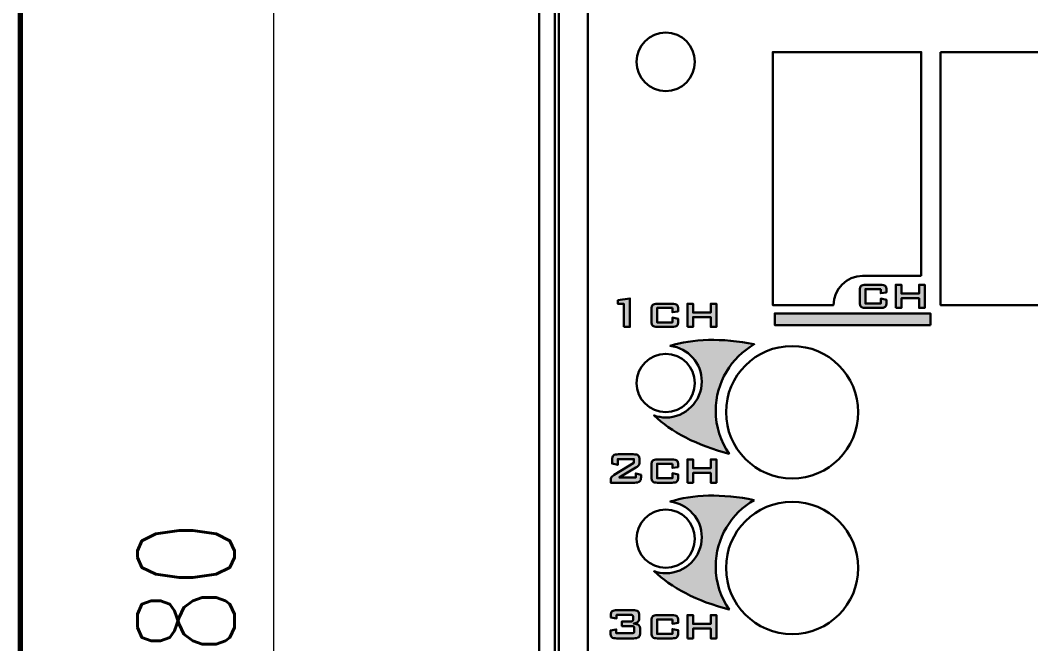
# Model space of a CAD drawing. Header units: millimetres. Extents: x 4 to 387, y 0 to 281.
# Drawn here: x 4 to 56, y 112.4 to 144.4 of the extents above; entities that cross this region are included whole.
import ezdxf

# ---------------------------------------------------------------- set-up
doc = ezdxf.new("R2010")
doc.units = ezdxf.units.MM
doc.layers.get('0').update_dxf_attribs({"lineweight": 30})
doc.layers.get('Defpoints').update_dxf_attribs({"lineweight": 9})
for name, color, linetype, lineweight in [('2KD_寸法１', 7, 'Continuous', 15), ('2KD_寸法１ @ 2', 7, 'Continuous', 15), ('AUX', 7, 'Continuous', 40)]:
    doc.layers.add(name, color=color, linetype=linetype, lineweight=lineweight)
doc.styles.get("Standard").update_dxf_attribs({"font": 'simplex.shx', "width": 0.8, "bigfont": 'extfont.shx'})
doc.dimstyles.new('KD-STD', dxfattribs={"dimscale": 0, "dimtxt": 2.5, "dimasz": 2.5, "dimexe": 1, "dimexo": 1, "dimgap": 1, "dimtad": 1, "dimdsep": 46, "dimtxsty": 'Standard', "dimblk": 'OPEN30', "dimcen": 0, "dimadec": 0, "dimazin": 0, "dimtfac": 1, "dimtmove": 0, "dimatfit": 3, "dimldrblk": 'OPEN30', "dimfxl": 1, "dimtfill": 1, "dimtolj": 1, "dimtzin": 0, "dimlwd": 15, "dimlwe": 15, "dimarcsym": 0})

# ---------------------------------------------------------------- blocks, each defined once
blk = doc.blocks.new('_Open30')
at = {"lineweight": -2}
for p, q in [((-1, 0.268), (0, 0)), ((0, 0), (-1, -0.268)), ((0, 0), (-1, 0))]:
    blk.add_line(p, q, dxfattribs=at)
blk = doc.blocks.new('*D31')
at = {"layer": '2KD_寸法１', "color": 0, "lineweight": 15}
for p, q in [((29.687, 155.298), (15.023, 155.298)), ((17.023, 150.298), (17.023, 80.298)), ((31.187, 75.298), (15.023, 75.298))]:
    blk.add_line(p, q, dxfattribs=at)
at = {"layer": 'Defpoints', "color": 0}
for p in [(31.687, 155.298), (17.023, 75.298), (33.187, 75.298)]:
    blk.add_point(p, dxfattribs=at)
at = {"layer": '2KD_寸法１', "color": 0, "lineweight": 15, "xscale": 5, "yscale": 5, "zscale": 5}
for p, rotation in [((17.023, 155.298), 90), ((17.023, 75.298), 270)]:
    blk.add_blockref('_Open30', p, dxfattribs=dict(at, rotation=rotation))
at = {"layer": '2KD_寸法１', "color": 0, "insert": (12.523, 115.298), "char_height": 5, "attachment_point": 5, "rotation": 90, "bg_fill": 3, "box_fill_scale": 1.1, "bg_fill_color": 9, "bg_fill_true_color": 13158600, "bg_fill_transparency": 4392922}
blk.add_mtext('\\A1;80', dxfattribs=at)
blk = doc.blocks.new('A$C52B85D9B')
h = blk.add_hatch(color=256)
edge = h.paths.add_edge_path()
edge.add_spline(control_points=[(-12.447, -24.671), (-12.447, -24.671), (-13.231, -24.671), (-13.231, -24.671), (-13.231, -24.671), (-13.231, -25.416), (-13.231, -25.416), (-13.231, -25.416), (-12.447, -25.416), (-12.447, -25.416), (-12.447, -25.416), (-12.447, -25.163), (-12.447, -25.163), (-12.447, -25.163), (-12.153, -25.222), (-12.153, -25.222), (-12.153, -25.222), (-12.153, -25.363), (-12.153, -25.363), (-12.153, -25.471), (-12.176, -25.545), (-12.218, -25.585), (-12.262, -25.625), (-12.344, -25.645), (-12.466, -25.645), (-12.466, -25.645), (-13.212, -25.645), (-13.212, -25.645), (-13.332, -25.645), (-13.414, -25.626), (-13.457, -25.586), (-13.501, -25.546), (-13.522, -25.472), (-13.522, -25.363), (-13.522, -25.363), (-13.522, -24.733), (-13.522, -24.733), (-13.522, -24.624), (-13.501, -24.551), (-13.458, -24.511), (-13.415, -24.472), (-13.333, -24.452), (-13.212, -24.452), (-13.212, -24.452), (-12.466, -24.452), (-12.466, -24.452), (-12.344, -24.452), (-12.26, -24.472), (-12.218, -24.511), (-12.175, -24.551), (-12.153, -24.624), (-12.153, -24.733), (-12.153, -24.733), (-12.153, -24.849), (-12.153, -24.849), (-12.153, -24.849), (-12.447, -24.891), (-12.447, -24.891), (-12.447, -24.891), (-12.447, -24.671), (-12.447, -24.671)], knot_values=[0, 0, 0, 0, 1, 1, 1, 2, 2, 2, 3, 3, 3, 4, 4, 4, 5, 5, 5, 6, 6, 6, 7, 7, 7, 8, 8, 8, 9, 9, 9, 10, 10, 10, 11, 11, 11, 12, 12, 12, 13, 13, 13, 14, 14, 14, 15, 15, 15, 16, 16, 16, 17, 17, 17, 18, 18, 18, 19, 19, 19, 20, 20, 20, 20], degree=3, periodic=0)
for points in [[(-11.675, -25.645), (-11.675, -24.452), (-11.382, -24.452), (-11.382, -24.905), (-10.474, -24.905), (-10.474, -24.452), (-10.183, -24.452), (-10.183, -25.645), (-10.474, -25.645), (-10.474, -25.142), (-11.382, -25.142), (-11.382, -25.645)], [(-25.652, -26.62), (-25.652, -25.441), (-25.962, -25.441), (-25.962, -25.246), (-25.345, -25.153), (-25.345, -26.62)], [(-22.386, -26.62), (-22.386, -25.427), (-22.093, -25.427), (-22.093, -25.88), (-21.184, -25.88), (-21.184, -25.427), (-20.894, -25.427), (-20.894, -26.62), (-21.184, -26.62), (-21.184, -26.117), (-22.093, -26.117), (-22.093, -26.62)], [(-9.895, -26.524), (-17.894, -26.524), (-17.894, -25.924), (-9.895, -25.924)], [(-22.386, -34.62), (-22.386, -33.426), (-22.093, -33.426), (-22.093, -33.88), (-21.184, -33.88), (-21.184, -33.426), (-20.894, -33.426), (-20.894, -34.62), (-21.184, -34.62), (-21.184, -34.117), (-22.093, -34.117), (-22.093, -34.62)], [(-22.386, -42.62), (-22.386, -41.427), (-22.093, -41.427), (-22.093, -41.88), (-21.184, -41.88), (-21.184, -41.427), (-20.894, -41.427), (-20.894, -42.62), (-21.184, -42.62), (-21.184, -42.117), (-22.093, -42.117), (-22.093, -42.62)]]:
    blk.add_hatch(color=256).paths.add_polyline_path(points)
h = blk.add_hatch(color=256)
edge = h.paths.add_edge_path()
edge.add_spline(control_points=[(-23.158, -25.646), (-23.158, -25.646), (-23.942, -25.646), (-23.942, -25.646), (-23.942, -25.646), (-23.942, -26.391), (-23.942, -26.391), (-23.942, -26.391), (-23.158, -26.391), (-23.158, -26.391), (-23.158, -26.391), (-23.158, -26.138), (-23.158, -26.138), (-23.158, -26.138), (-22.864, -26.197), (-22.864, -26.197), (-22.864, -26.197), (-22.864, -26.338), (-22.864, -26.338), (-22.864, -26.446), (-22.886, -26.52), (-22.929, -26.56), (-22.972, -26.6), (-23.054, -26.62), (-23.177, -26.62), (-23.177, -26.62), (-23.923, -26.62), (-23.923, -26.62), (-24.043, -26.62), (-24.125, -26.601), (-24.168, -26.561), (-24.211, -26.521), (-24.233, -26.447), (-24.233, -26.338), (-24.233, -26.338), (-24.233, -25.708), (-24.233, -25.708), (-24.233, -25.599), (-24.211, -25.526), (-24.169, -25.486), (-24.126, -25.446), (-24.044, -25.427), (-23.923, -25.427), (-23.923, -25.427), (-23.177, -25.427), (-23.177, -25.427), (-23.054, -25.427), (-22.971, -25.446), (-22.928, -25.486), (-22.886, -25.526), (-22.864, -25.599), (-22.864, -25.708), (-22.864, -25.708), (-22.864, -25.824), (-22.864, -25.824), (-22.864, -25.824), (-23.158, -25.866), (-23.158, -25.866), (-23.158, -25.866), (-23.158, -25.646), (-23.158, -25.646)], knot_values=[0, 0, 0, 0, 1, 1, 1, 2, 2, 2, 3, 3, 3, 4, 4, 4, 5, 5, 5, 6, 6, 6, 7, 7, 7, 8, 8, 8, 9, 9, 9, 10, 10, 10, 11, 11, 11, 12, 12, 12, 13, 13, 13, 14, 14, 14, 15, 15, 15, 16, 16, 16, 17, 17, 17, 18, 18, 18, 19, 19, 19, 20, 20, 20, 20], degree=3, periodic=0)
h = blk.add_hatch(color=256)
edge = h.paths.add_edge_path()
edge.add_spline(control_points=[(-21.647, -29.423), (-21.647, -30.446), (-22.476, -31.275), (-23.5, -31.275), (-23.71, -31.275), (-23.908, -31.233), (-24.095, -31.169), (-23.253, -31.992), (-21.881, -32.718), (-20.244, -33.137), (-20.676, -32.507), (-20.929, -31.745), (-20.929, -30.923), (-20.929, -29.462), (-20.13, -28.19), (-18.947, -27.513), (-20.599, -27.173), (-22.149, -27.224), (-23.266, -27.593), (-22.354, -27.71), (-21.647, -28.48), (-21.647, -29.423)], knot_values=[0, 0, 0, 0, 1, 1, 1, 2, 2, 2, 3, 3, 3, 4, 4, 4, 5, 5, 5, 6, 6, 6, 7, 7, 7, 7], degree=3, periodic=0)
h = blk.add_hatch(color=256)
edge = h.paths.add_edge_path()
edge.add_spline(control_points=[(-26.256, -33.448), (-26.256, -33.339), (-26.233, -33.264), (-26.188, -33.224), (-26.143, -33.183), (-26.054, -33.163), (-25.924, -33.163), (-25.924, -33.163), (-25.175, -33.163), (-25.175, -33.163), (-25.044, -33.163), (-24.955, -33.183), (-24.91, -33.224), (-24.865, -33.264), (-24.842, -33.339), (-24.842, -33.448), (-24.842, -33.448), (-24.842, -33.542), (-24.842, -33.542), (-24.842, -33.613), (-24.852, -33.667), (-24.874, -33.705), (-24.896, -33.742), (-24.948, -33.787), (-25.031, -33.838), (-25.031, -33.838), (-25.886, -34.358), (-25.886, -34.358), (-25.886, -34.358), (-25.04, -34.358), (-25.04, -34.358), (-25.04, -34.358), (-25.04, -34.143), (-25.04, -34.143), (-25.04, -34.143), (-24.771, -34.219), (-24.771, -34.219), (-24.771, -34.219), (-24.771, -34.334), (-24.771, -34.334), (-24.771, -34.444), (-24.794, -34.519), (-24.84, -34.559), (-24.885, -34.599), (-24.973, -34.62), (-25.105, -34.62), (-25.105, -34.62), (-26.33, -34.62), (-26.33, -34.62), (-26.33, -34.62), (-26.33, -34.487), (-26.33, -34.487), (-26.33, -34.423), (-26.316, -34.373), (-26.289, -34.339), (-26.262, -34.304), (-26.214, -34.265), (-26.145, -34.221), (-26.145, -34.221), (-25.138, -33.601), (-25.138, -33.601), (-25.138, -33.601), (-25.138, -33.411), (-25.138, -33.411), (-25.138, -33.411), (-25.968, -33.411), (-25.968, -33.411), (-25.968, -33.411), (-25.968, -33.712), (-25.968, -33.712), (-25.968, -33.712), (-26.256, -33.637), (-26.256, -33.637), (-26.256, -33.637), (-26.256, -33.448), (-26.256, -33.448)], knot_values=[0, 0, 0, 0, 1, 1, 1, 2, 2, 2, 3, 3, 3, 4, 4, 4, 5, 5, 5, 6, 6, 6, 7, 7, 7, 8, 8, 8, 9, 9, 9, 10, 10, 10, 11, 11, 11, 12, 12, 12, 13, 13, 13, 14, 14, 14, 15, 15, 15, 16, 16, 16, 17, 17, 17, 18, 18, 18, 19, 19, 19, 20, 20, 20, 21, 21, 21, 22, 22, 22, 23, 23, 23, 24, 24, 24, 25, 25, 25, 25], degree=3, periodic=0)
h = blk.add_hatch(color=256)
edge = h.paths.add_edge_path()
edge.add_spline(control_points=[(-23.158, -33.645), (-23.158, -33.645), (-23.942, -33.645), (-23.942, -33.645), (-23.942, -33.645), (-23.942, -34.391), (-23.942, -34.391), (-23.942, -34.391), (-23.158, -34.391), (-23.158, -34.391), (-23.158, -34.391), (-23.158, -34.137), (-23.158, -34.137), (-23.158, -34.137), (-22.864, -34.197), (-22.864, -34.197), (-22.864, -34.197), (-22.864, -34.337), (-22.864, -34.337), (-22.864, -34.446), (-22.886, -34.52), (-22.929, -34.56), (-22.972, -34.6), (-23.054, -34.62), (-23.177, -34.62), (-23.177, -34.62), (-23.923, -34.62), (-23.923, -34.62), (-24.043, -34.62), (-24.125, -34.6), (-24.168, -34.56), (-24.211, -34.521), (-24.233, -34.446), (-24.233, -34.337), (-24.233, -34.337), (-24.233, -33.707), (-24.233, -33.707), (-24.233, -33.599), (-24.211, -33.525), (-24.169, -33.486), (-24.126, -33.446), (-24.044, -33.426), (-23.923, -33.426), (-23.923, -33.426), (-23.177, -33.426), (-23.177, -33.426), (-23.054, -33.426), (-22.971, -33.446), (-22.928, -33.486), (-22.886, -33.525), (-22.864, -33.599), (-22.864, -33.707), (-22.864, -33.707), (-22.864, -33.823), (-22.864, -33.823), (-22.864, -33.823), (-23.158, -33.866), (-23.158, -33.866), (-23.158, -33.866), (-23.158, -33.645), (-23.158, -33.645)], knot_values=[0, 0, 0, 0, 1, 1, 1, 2, 2, 2, 3, 3, 3, 4, 4, 4, 5, 5, 5, 6, 6, 6, 7, 7, 7, 8, 8, 8, 9, 9, 9, 10, 10, 10, 11, 11, 11, 12, 12, 12, 13, 13, 13, 14, 14, 14, 15, 15, 15, 16, 16, 16, 17, 17, 17, 18, 18, 18, 19, 19, 19, 20, 20, 20, 20], degree=3, periodic=0)
h = blk.add_hatch(color=256)
edge = h.paths.add_edge_path()
edge.add_spline(control_points=[(-18.947, -35.513), (-20.599, -35.173), (-22.15, -35.224), (-23.267, -35.594), (-22.355, -35.709), (-21.647, -36.479), (-21.647, -37.423), (-21.647, -38.446), (-22.476, -39.275), (-23.5, -39.275), (-23.71, -39.275), (-23.908, -39.233), (-24.095, -39.169), (-23.253, -39.992), (-21.881, -40.718), (-20.244, -41.137), (-20.676, -40.507), (-20.929, -39.745), (-20.929, -38.923), (-20.929, -37.462), (-20.13, -36.19), (-18.947, -35.513)], knot_values=[0, 0, 0, 0, 1, 1, 1, 2, 2, 2, 3, 3, 3, 4, 4, 4, 5, 5, 5, 6, 6, 6, 7, 7, 7, 7], degree=3, periodic=0)
h = blk.add_hatch(color=256)
edge = h.paths.add_edge_path()
edge.add_spline(control_points=[(-26.008, -42.62), (-26.139, -42.62), (-26.227, -42.6), (-26.273, -42.56), (-26.318, -42.519), (-26.341, -42.444), (-26.341, -42.335), (-26.341, -42.335), (-26.341, -42.217), (-26.341, -42.217), (-26.341, -42.217), (-26.042, -42.155), (-26.042, -42.155), (-26.042, -42.155), (-26.042, -42.358), (-26.042, -42.358), (-26.042, -42.358), (-25.257, -42.358), (-25.257, -42.358), (-25.2, -42.358), (-25.163, -42.35), (-25.144, -42.332), (-25.125, -42.315), (-25.116, -42.28), (-25.116, -42.228), (-25.116, -42.228), (-25.116, -42.121), (-25.116, -42.121), (-25.116, -42.068), (-25.126, -42.033), (-25.145, -42.015), (-25.164, -41.997), (-25.201, -41.988), (-25.257, -41.988), (-25.257, -41.988), (-25.749, -41.988), (-25.749, -41.988), (-25.749, -41.988), (-25.749, -41.751), (-25.749, -41.751), (-25.749, -41.751), (-25.31, -41.751), (-25.31, -41.751), (-25.255, -41.751), (-25.218, -41.742), (-25.2, -41.725), (-25.181, -41.707), (-25.173, -41.672), (-25.173, -41.618), (-25.173, -41.618), (-25.173, -41.545), (-25.173, -41.545), (-25.173, -41.491), (-25.181, -41.455), (-25.2, -41.438), (-25.218, -41.42), (-25.255, -41.412), (-25.31, -41.412), (-25.31, -41.412), (-26.03, -41.412), (-26.03, -41.412), (-26.03, -41.412), (-26.03, -41.594), (-26.03, -41.594), (-26.03, -41.594), (-26.318, -41.54), (-26.318, -41.54), (-26.318, -41.54), (-26.318, -41.449), (-26.318, -41.449), (-26.318, -41.34), (-26.295, -41.265), (-26.25, -41.224), (-26.205, -41.184), (-26.116, -41.164), (-25.986, -41.164), (-25.986, -41.164), (-25.197, -41.164), (-25.197, -41.164), (-25.066, -41.164), (-24.978, -41.184), (-24.933, -41.224), (-24.887, -41.265), (-24.865, -41.34), (-24.865, -41.449), (-24.865, -41.449), (-24.865, -41.581), (-24.865, -41.581), (-24.865, -41.667), (-24.886, -41.73), (-24.927, -41.771), (-24.969, -41.813), (-25.042, -41.842), (-25.146, -41.858), (-25.029, -41.869), (-24.944, -41.899), (-24.89, -41.946), (-24.836, -41.994), (-24.809, -42.064), (-24.809, -42.155), (-24.809, -42.155), (-24.809, -42.307), (-24.809, -42.307), (-24.809, -42.427), (-24.834, -42.509), (-24.886, -42.553), (-24.937, -42.598), (-25.029, -42.62), (-25.161, -42.62), (-25.161, -42.62), (-26.008, -42.62), (-26.008, -42.62)], knot_values=[0, 0, 0, 0, 1, 1, 1, 2, 2, 2, 3, 3, 3, 4, 4, 4, 5, 5, 5, 6, 6, 6, 7, 7, 7, 8, 8, 8, 9, 9, 9, 10, 10, 10, 11, 11, 11, 12, 12, 12, 13, 13, 13, 14, 14, 14, 15, 15, 15, 16, 16, 16, 17, 17, 17, 18, 18, 18, 19, 19, 19, 20, 20, 20, 21, 21, 21, 22, 22, 22, 23, 23, 23, 24, 24, 24, 25, 25, 25, 26, 26, 26, 27, 27, 27, 28, 28, 28, 29, 29, 29, 30, 30, 30, 31, 31, 31, 32, 32, 32, 33, 33, 33, 34, 34, 34, 35, 35, 35, 36, 36, 36, 37, 37, 37, 37], degree=3, periodic=0)
h = blk.add_hatch(color=256)
edge = h.paths.add_edge_path()
edge.add_spline(control_points=[(-23.158, -41.646), (-23.158, -41.646), (-23.942, -41.646), (-23.942, -41.646), (-23.942, -41.646), (-23.942, -42.392), (-23.942, -42.392), (-23.942, -42.392), (-23.158, -42.392), (-23.158, -42.392), (-23.158, -42.392), (-23.158, -42.138), (-23.158, -42.138), (-23.158, -42.138), (-22.864, -42.197), (-22.864, -42.197), (-22.864, -42.197), (-22.864, -42.338), (-22.864, -42.338), (-22.864, -42.446), (-22.886, -42.52), (-22.929, -42.56), (-22.972, -42.6), (-23.054, -42.62), (-23.177, -42.62), (-23.177, -42.62), (-23.923, -42.62), (-23.923, -42.62), (-24.043, -42.62), (-24.125, -42.601), (-24.168, -42.561), (-24.211, -42.521), (-24.233, -42.447), (-24.233, -42.338), (-24.233, -42.338), (-24.233, -41.708), (-24.233, -41.708), (-24.233, -41.599), (-24.211, -41.526), (-24.169, -41.486), (-24.126, -41.447), (-24.044, -41.427), (-23.923, -41.427), (-23.923, -41.427), (-23.177, -41.427), (-23.177, -41.427), (-23.054, -41.427), (-22.971, -41.447), (-22.928, -41.486), (-22.886, -41.526), (-22.864, -41.599), (-22.864, -41.708), (-22.864, -41.708), (-22.864, -41.824), (-22.864, -41.824), (-22.864, -41.824), (-23.158, -41.866), (-23.158, -41.866), (-23.158, -41.866), (-23.158, -41.646), (-23.158, -41.646)], knot_values=[0, 0, 0, 0, 1, 1, 1, 2, 2, 2, 3, 3, 3, 4, 4, 4, 5, 5, 5, 6, 6, 6, 7, 7, 7, 8, 8, 8, 9, 9, 9, 10, 10, 10, 11, 11, 11, 12, 12, 12, 13, 13, 13, 14, 14, 14, 15, 15, 15, 16, 16, 16, 17, 17, 17, 18, 18, 18, 19, 19, 19, 20, 20, 20, 20], degree=3, periodic=0)
for p, q in [((-30, -73.7), (-30, -1)), ((-29.2, -73.7), (-29.2, -0.8)), ((-29, -74.5), (-29, -1))]:
    blk.add_line(p, q)
for points in [[(-9.366, -12.5), (13.5, -12.5), (13.5, -25.5), (-9.366, -25.5), (-9.366, -12.5)], [(-11.675, -25.645), (-11.675, -24.452), (-11.382, -24.452), (-11.382, -24.905), (-10.474, -24.905), (-10.474, -24.452), (-10.183, -24.452), (-10.183, -25.645), (-10.474, -25.645), (-10.474, -25.142), (-11.382, -25.142), (-11.382, -25.645), (-11.675, -25.645)], [(-25.652, -26.62), (-25.652, -25.441), (-25.962, -25.441), (-25.962, -25.246), (-25.345, -25.153), (-25.345, -26.62), (-25.652, -26.62)], [(-22.386, -26.62), (-22.386, -25.427), (-22.093, -25.427), (-22.093, -25.88), (-21.184, -25.88), (-21.184, -25.427), (-20.894, -25.427), (-20.894, -26.62), (-21.184, -26.62), (-21.184, -26.117), (-22.093, -26.117), (-22.093, -26.62), (-22.386, -26.62)], [(-9.895, -26.524), (-17.894, -26.524), (-17.894, -25.924), (-9.895, -25.924), (-9.895, -26.524)], [(-22.386, -34.62), (-22.386, -33.426), (-22.093, -33.426), (-22.093, -33.88), (-21.184, -33.88), (-21.184, -33.426), (-20.894, -33.426), (-20.894, -34.62), (-21.184, -34.62), (-21.184, -34.117), (-22.093, -34.117), (-22.093, -34.62), (-22.386, -34.62)], [(-22.386, -42.62), (-22.386, -41.427), (-22.093, -41.427), (-22.093, -41.88), (-21.184, -41.88), (-21.184, -41.427), (-20.894, -41.427), (-20.894, -42.62), (-21.184, -42.62), (-21.184, -42.117), (-22.093, -42.117), (-22.093, -42.62), (-22.386, -42.62)]]:
    blk.add_lwpolyline(points)
blk.add_open_spline([(-27.5, -4), (-27.5, -4), (-27.5, -78), (-27.5, -78)], degree=3)
for points, knots in [([(-23.5, -14.5), (-24.329, -14.5), (-25, -13.829), (-25, -13), (-25, -12.172), (-24.329, -11.5), (-23.5, -11.5), (-22.672, -11.5), (-22, -12.172), (-22, -13), (-22, -13.829), (-22.672, -14.5), (-23.5, -14.5)], [0, 0, 0, 0, 1, 1, 1, 2, 2, 2, 3, 3, 3, 4, 4, 4, 4]), ([(-10.366, -24), (-10.366, -24), (-13.375, -24), (-13.375, -24), (-14.204, -24), (-14.875, -24.672), (-14.875, -25.5), (-14.875, -25.5), (-18, -25.5), (-18, -25.5), (-18, -25.5), (-18, -25.5), (-18, -25.5), (-18, -25.5), (-18, -12.5), (-18, -12.5), (-18, -12.5), (-18, -12.5), (-18, -12.5), (-18, -12.5), (-10.366, -12.5), (-10.366, -12.5), (-10.366, -12.5), (-10.366, -24), (-10.366, -24)], [0, 0, 0, 0, 1, 1, 1, 2, 2, 2, 3, 3, 3, 4, 4, 4, 5, 5, 5, 6, 6, 6, 7, 7, 7, 8, 8, 8, 8]), ([(-12.447, -24.671), (-12.447, -24.671), (-13.231, -24.671), (-13.231, -24.671), (-13.231, -24.671), (-13.231, -25.416), (-13.231, -25.416), (-13.231, -25.416), (-12.447, -25.416), (-12.447, -25.416), (-12.447, -25.416), (-12.447, -25.163), (-12.447, -25.163), (-12.447, -25.163), (-12.153, -25.222), (-12.153, -25.222), (-12.153, -25.222), (-12.153, -25.363), (-12.153, -25.363), (-12.153, -25.471), (-12.176, -25.545), (-12.218, -25.585), (-12.262, -25.625), (-12.344, -25.645), (-12.466, -25.645), (-12.466, -25.645), (-13.212, -25.645), (-13.212, -25.645), (-13.332, -25.645), (-13.414, -25.626), (-13.457, -25.586), (-13.501, -25.546), (-13.522, -25.472), (-13.522, -25.363), (-13.522, -25.363), (-13.522, -24.733), (-13.522, -24.733), (-13.522, -24.624), (-13.501, -24.551), (-13.458, -24.511), (-13.415, -24.472), (-13.333, -24.452), (-13.212, -24.452), (-13.212, -24.452), (-12.466, -24.452), (-12.466, -24.452), (-12.344, -24.452), (-12.26, -24.472), (-12.218, -24.511), (-12.175, -24.551), (-12.153, -24.624), (-12.153, -24.733), (-12.153, -24.733), (-12.153, -24.849), (-12.153, -24.849), (-12.153, -24.849), (-12.447, -24.891), (-12.447, -24.891), (-12.447, -24.891), (-12.447, -24.671), (-12.447, -24.671)], [0, 0, 0, 0, 1, 1, 1, 2, 2, 2, 3, 3, 3, 4, 4, 4, 5, 5, 5, 6, 6, 6, 7, 7, 7, 8, 8, 8, 9, 9, 9, 10, 10, 10, 11, 11, 11, 12, 12, 12, 13, 13, 13, 14, 14, 14, 15, 15, 15, 16, 16, 16, 17, 17, 17, 18, 18, 18, 19, 19, 19, 20, 20, 20, 20]), ([(-23.158, -25.646), (-23.158, -25.646), (-23.942, -25.646), (-23.942, -25.646), (-23.942, -25.646), (-23.942, -26.391), (-23.942, -26.391), (-23.942, -26.391), (-23.158, -26.391), (-23.158, -26.391), (-23.158, -26.391), (-23.158, -26.138), (-23.158, -26.138), (-23.158, -26.138), (-22.864, -26.197), (-22.864, -26.197), (-22.864, -26.197), (-22.864, -26.338), (-22.864, -26.338), (-22.864, -26.446), (-22.886, -26.52), (-22.929, -26.56), (-22.972, -26.6), (-23.054, -26.62), (-23.177, -26.62), (-23.177, -26.62), (-23.923, -26.62), (-23.923, -26.62), (-24.043, -26.62), (-24.125, -26.601), (-24.168, -26.561), (-24.211, -26.521), (-24.233, -26.447), (-24.233, -26.338), (-24.233, -26.338), (-24.233, -25.708), (-24.233, -25.708), (-24.233, -25.599), (-24.211, -25.526), (-24.169, -25.486), (-24.126, -25.446), (-24.044, -25.427), (-23.923, -25.427), (-23.923, -25.427), (-23.177, -25.427), (-23.177, -25.427), (-23.054, -25.427), (-22.971, -25.446), (-22.928, -25.486), (-22.886, -25.526), (-22.864, -25.599), (-22.864, -25.708), (-22.864, -25.708), (-22.864, -25.824), (-22.864, -25.824), (-22.864, -25.824), (-23.158, -25.866), (-23.158, -25.866), (-23.158, -25.866), (-23.158, -25.646), (-23.158, -25.646)], [0, 0, 0, 0, 1, 1, 1, 2, 2, 2, 3, 3, 3, 4, 4, 4, 5, 5, 5, 6, 6, 6, 7, 7, 7, 8, 8, 8, 9, 9, 9, 10, 10, 10, 11, 11, 11, 12, 12, 12, 13, 13, 13, 14, 14, 14, 15, 15, 15, 16, 16, 16, 17, 17, 17, 18, 18, 18, 19, 19, 19, 20, 20, 20, 20]), ([(-21.647, -29.423), (-21.647, -30.446), (-22.476, -31.275), (-23.5, -31.275), (-23.71, -31.275), (-23.908, -31.233), (-24.095, -31.169), (-23.253, -31.992), (-21.881, -32.718), (-20.244, -33.137), (-20.676, -32.507), (-20.929, -31.745), (-20.929, -30.923), (-20.929, -29.462), (-20.13, -28.19), (-18.947, -27.513), (-20.599, -27.173), (-22.149, -27.224), (-23.266, -27.593), (-22.354, -27.71), (-21.647, -28.48), (-21.647, -29.423)], [0, 0, 0, 0, 1, 1, 1, 2, 2, 2, 3, 3, 3, 4, 4, 4, 5, 5, 5, 6, 6, 6, 7, 7, 7, 7]), ([(-23.5, -31), (-24.329, -31), (-25, -30.329), (-25, -29.5), (-25, -28.671), (-24.329, -28), (-23.5, -28), (-22.672, -28), (-22, -28.671), (-22, -29.5), (-22, -30.329), (-22.672, -31), (-23.5, -31)], [0, 0, 0, 0, 1, 1, 1, 2, 2, 2, 3, 3, 3, 4, 4, 4, 4]), ([(-17, -27.6), (-15.122, -27.6), (-13.6, -29.122), (-13.6, -31), (-13.6, -32.878), (-15.122, -34.4), (-17, -34.4), (-18.877, -34.4), (-20.4, -32.878), (-20.4, -31), (-20.4, -29.122), (-18.877, -27.6), (-17, -27.6)], [0, 0, 0, 0, 1, 1, 1, 2, 2, 2, 3, 3, 3, 4, 4, 4, 4]), ([(-17, -27.6), (-15.122, -27.6), (-13.6, -29.122), (-13.6, -31), (-13.6, -32.878), (-15.122, -34.4), (-17, -34.4), (-18.878, -34.4), (-20.4, -32.878), (-20.4, -31), (-20.4, -29.122), (-18.878, -27.6), (-17, -27.6)], [0, 0, 0, 0, 1, 1, 1, 2, 2, 2, 3, 3, 3, 4, 4, 4, 4]), ([(-26.256, -33.448), (-26.256, -33.339), (-26.233, -33.264), (-26.188, -33.224), (-26.143, -33.183), (-26.054, -33.163), (-25.924, -33.163), (-25.924, -33.163), (-25.175, -33.163), (-25.175, -33.163), (-25.044, -33.163), (-24.955, -33.183), (-24.91, -33.224), (-24.865, -33.264), (-24.842, -33.339), (-24.842, -33.448), (-24.842, -33.448), (-24.842, -33.542), (-24.842, -33.542), (-24.842, -33.613), (-24.852, -33.667), (-24.874, -33.705), (-24.896, -33.742), (-24.948, -33.787), (-25.031, -33.838), (-25.031, -33.838), (-25.886, -34.358), (-25.886, -34.358), (-25.886, -34.358), (-25.04, -34.358), (-25.04, -34.358), (-25.04, -34.358), (-25.04, -34.143), (-25.04, -34.143), (-25.04, -34.143), (-24.771, -34.219), (-24.771, -34.219), (-24.771, -34.219), (-24.771, -34.334), (-24.771, -34.334), (-24.771, -34.444), (-24.794, -34.519), (-24.84, -34.559), (-24.885, -34.599), (-24.973, -34.62), (-25.105, -34.62), (-25.105, -34.62), (-26.33, -34.62), (-26.33, -34.62), (-26.33, -34.62), (-26.33, -34.487), (-26.33, -34.487), (-26.33, -34.423), (-26.316, -34.373), (-26.289, -34.339), (-26.262, -34.304), (-26.214, -34.265), (-26.145, -34.221), (-26.145, -34.221), (-25.138, -33.601), (-25.138, -33.601), (-25.138, -33.601), (-25.138, -33.411), (-25.138, -33.411), (-25.138, -33.411), (-25.968, -33.411), (-25.968, -33.411), (-25.968, -33.411), (-25.968, -33.712), (-25.968, -33.712), (-25.968, -33.712), (-26.256, -33.637), (-26.256, -33.637), (-26.256, -33.637), (-26.256, -33.448), (-26.256, -33.448)], [0, 0, 0, 0, 1, 1, 1, 2, 2, 2, 3, 3, 3, 4, 4, 4, 5, 5, 5, 6, 6, 6, 7, 7, 7, 8, 8, 8, 9, 9, 9, 10, 10, 10, 11, 11, 11, 12, 12, 12, 13, 13, 13, 14, 14, 14, 15, 15, 15, 16, 16, 16, 17, 17, 17, 18, 18, 18, 19, 19, 19, 20, 20, 20, 21, 21, 21, 22, 22, 22, 23, 23, 23, 24, 24, 24, 25, 25, 25, 25]), ([(-23.158, -33.645), (-23.158, -33.645), (-23.942, -33.645), (-23.942, -33.645), (-23.942, -33.645), (-23.942, -34.391), (-23.942, -34.391), (-23.942, -34.391), (-23.158, -34.391), (-23.158, -34.391), (-23.158, -34.391), (-23.158, -34.137), (-23.158, -34.137), (-23.158, -34.137), (-22.864, -34.197), (-22.864, -34.197), (-22.864, -34.197), (-22.864, -34.337), (-22.864, -34.337), (-22.864, -34.446), (-22.886, -34.52), (-22.929, -34.56), (-22.972, -34.6), (-23.054, -34.62), (-23.177, -34.62), (-23.177, -34.62), (-23.923, -34.62), (-23.923, -34.62), (-24.043, -34.62), (-24.125, -34.6), (-24.168, -34.56), (-24.211, -34.521), (-24.233, -34.446), (-24.233, -34.337), (-24.233, -34.337), (-24.233, -33.707), (-24.233, -33.707), (-24.233, -33.599), (-24.211, -33.525), (-24.169, -33.486), (-24.126, -33.446), (-24.044, -33.426), (-23.923, -33.426), (-23.923, -33.426), (-23.177, -33.426), (-23.177, -33.426), (-23.054, -33.426), (-22.971, -33.446), (-22.928, -33.486), (-22.886, -33.525), (-22.864, -33.599), (-22.864, -33.707), (-22.864, -33.707), (-22.864, -33.823), (-22.864, -33.823), (-22.864, -33.823), (-23.158, -33.866), (-23.158, -33.866), (-23.158, -33.866), (-23.158, -33.645), (-23.158, -33.645)], [0, 0, 0, 0, 1, 1, 1, 2, 2, 2, 3, 3, 3, 4, 4, 4, 5, 5, 5, 6, 6, 6, 7, 7, 7, 8, 8, 8, 9, 9, 9, 10, 10, 10, 11, 11, 11, 12, 12, 12, 13, 13, 13, 14, 14, 14, 15, 15, 15, 16, 16, 16, 17, 17, 17, 18, 18, 18, 19, 19, 19, 20, 20, 20, 20]), ([(-18.947, -35.513), (-20.599, -35.173), (-22.15, -35.224), (-23.267, -35.594), (-22.355, -35.709), (-21.647, -36.479), (-21.647, -37.423), (-21.647, -38.446), (-22.476, -39.275), (-23.5, -39.275), (-23.71, -39.275), (-23.908, -39.233), (-24.095, -39.169), (-23.253, -39.992), (-21.881, -40.718), (-20.244, -41.137), (-20.676, -40.507), (-20.929, -39.745), (-20.929, -38.923), (-20.929, -37.462), (-20.13, -36.19), (-18.947, -35.513)], [0, 0, 0, 0, 1, 1, 1, 2, 2, 2, 3, 3, 3, 4, 4, 4, 5, 5, 5, 6, 6, 6, 7, 7, 7, 7]), ([(-17, -35.6), (-15.122, -35.6), (-13.6, -37.122), (-13.6, -39), (-13.6, -40.878), (-15.122, -42.4), (-17, -42.4), (-18.877, -42.4), (-20.4, -40.878), (-20.4, -39), (-20.4, -37.122), (-18.877, -35.6), (-17, -35.6)], [0, 0, 0, 0, 1, 1, 1, 2, 2, 2, 3, 3, 3, 4, 4, 4, 4]), ([(-17, -35.6), (-15.122, -35.6), (-13.6, -37.122), (-13.6, -39), (-13.6, -40.878), (-15.122, -42.4), (-17, -42.4), (-18.878, -42.4), (-20.4, -40.878), (-20.4, -39), (-20.4, -37.122), (-18.878, -35.6), (-17, -35.6)], [0, 0, 0, 0, 1, 1, 1, 2, 2, 2, 3, 3, 3, 4, 4, 4, 4]), ([(-23.5, -39), (-24.329, -39), (-25, -38.328), (-25, -37.5), (-25, -36.671), (-24.329, -36), (-23.5, -36), (-22.672, -36), (-22, -36.671), (-22, -37.5), (-22, -38.328), (-22.672, -39), (-23.5, -39)], [0, 0, 0, 0, 1, 1, 1, 2, 2, 2, 3, 3, 3, 4, 4, 4, 4]), ([(-26.008, -42.62), (-26.139, -42.62), (-26.227, -42.6), (-26.273, -42.56), (-26.318, -42.519), (-26.341, -42.444), (-26.341, -42.335), (-26.341, -42.335), (-26.341, -42.217), (-26.341, -42.217), (-26.341, -42.217), (-26.042, -42.155), (-26.042, -42.155), (-26.042, -42.155), (-26.042, -42.358), (-26.042, -42.358), (-26.042, -42.358), (-25.257, -42.358), (-25.257, -42.358), (-25.2, -42.358), (-25.163, -42.35), (-25.144, -42.332), (-25.125, -42.315), (-25.116, -42.28), (-25.116, -42.228), (-25.116, -42.228), (-25.116, -42.121), (-25.116, -42.121), (-25.116, -42.068), (-25.126, -42.033), (-25.145, -42.015), (-25.164, -41.997), (-25.201, -41.988), (-25.257, -41.988), (-25.257, -41.988), (-25.749, -41.988), (-25.749, -41.988), (-25.749, -41.988), (-25.749, -41.751), (-25.749, -41.751), (-25.749, -41.751), (-25.31, -41.751), (-25.31, -41.751), (-25.255, -41.751), (-25.218, -41.742), (-25.2, -41.725), (-25.181, -41.707), (-25.173, -41.672), (-25.173, -41.618), (-25.173, -41.618), (-25.173, -41.545), (-25.173, -41.545), (-25.173, -41.491), (-25.181, -41.455), (-25.2, -41.438), (-25.218, -41.42), (-25.255, -41.412), (-25.31, -41.412), (-25.31, -41.412), (-26.03, -41.412), (-26.03, -41.412), (-26.03, -41.412), (-26.03, -41.594), (-26.03, -41.594), (-26.03, -41.594), (-26.318, -41.54), (-26.318, -41.54), (-26.318, -41.54), (-26.318, -41.449), (-26.318, -41.449), (-26.318, -41.34), (-26.295, -41.265), (-26.25, -41.224), (-26.205, -41.184), (-26.116, -41.164), (-25.986, -41.164), (-25.986, -41.164), (-25.197, -41.164), (-25.197, -41.164), (-25.066, -41.164), (-24.978, -41.184), (-24.933, -41.224), (-24.887, -41.265), (-24.865, -41.34), (-24.865, -41.449), (-24.865, -41.449), (-24.865, -41.581), (-24.865, -41.581), (-24.865, -41.667), (-24.886, -41.73), (-24.927, -41.771), (-24.969, -41.813), (-25.042, -41.842), (-25.146, -41.858), (-25.029, -41.869), (-24.944, -41.899), (-24.89, -41.946), (-24.836, -41.994), (-24.809, -42.064), (-24.809, -42.155), (-24.809, -42.155), (-24.809, -42.307), (-24.809, -42.307), (-24.809, -42.427), (-24.834, -42.509), (-24.886, -42.553), (-24.937, -42.598), (-25.029, -42.62), (-25.161, -42.62), (-25.161, -42.62), (-26.008, -42.62), (-26.008, -42.62)], [0, 0, 0, 0, 1, 1, 1, 2, 2, 2, 3, 3, 3, 4, 4, 4, 5, 5, 5, 6, 6, 6, 7, 7, 7, 8, 8, 8, 9, 9, 9, 10, 10, 10, 11, 11, 11, 12, 12, 12, 13, 13, 13, 14, 14, 14, 15, 15, 15, 16, 16, 16, 17, 17, 17, 18, 18, 18, 19, 19, 19, 20, 20, 20, 21, 21, 21, 22, 22, 22, 23, 23, 23, 24, 24, 24, 25, 25, 25, 26, 26, 26, 27, 27, 27, 28, 28, 28, 29, 29, 29, 30, 30, 30, 31, 31, 31, 32, 32, 32, 33, 33, 33, 34, 34, 34, 35, 35, 35, 36, 36, 36, 37, 37, 37, 37]), ([(-23.158, -41.646), (-23.158, -41.646), (-23.942, -41.646), (-23.942, -41.646), (-23.942, -41.646), (-23.942, -42.392), (-23.942, -42.392), (-23.942, -42.392), (-23.158, -42.392), (-23.158, -42.392), (-23.158, -42.392), (-23.158, -42.138), (-23.158, -42.138), (-23.158, -42.138), (-22.864, -42.197), (-22.864, -42.197), (-22.864, -42.197), (-22.864, -42.338), (-22.864, -42.338), (-22.864, -42.446), (-22.886, -42.52), (-22.929, -42.56), (-22.972, -42.6), (-23.054, -42.62), (-23.177, -42.62), (-23.177, -42.62), (-23.923, -42.62), (-23.923, -42.62), (-24.043, -42.62), (-24.125, -42.601), (-24.168, -42.561), (-24.211, -42.521), (-24.233, -42.447), (-24.233, -42.338), (-24.233, -42.338), (-24.233, -41.708), (-24.233, -41.708), (-24.233, -41.599), (-24.211, -41.526), (-24.169, -41.486), (-24.126, -41.447), (-24.044, -41.427), (-23.923, -41.427), (-23.923, -41.427), (-23.177, -41.427), (-23.177, -41.427), (-23.054, -41.427), (-22.971, -41.447), (-22.928, -41.486), (-22.886, -41.526), (-22.864, -41.599), (-22.864, -41.708), (-22.864, -41.708), (-22.864, -41.824), (-22.864, -41.824), (-22.864, -41.824), (-23.158, -41.866), (-23.158, -41.866), (-23.158, -41.866), (-23.158, -41.646), (-23.158, -41.646)], [0, 0, 0, 0, 1, 1, 1, 2, 2, 2, 3, 3, 3, 4, 4, 4, 5, 5, 5, 6, 6, 6, 7, 7, 7, 8, 8, 8, 9, 9, 9, 10, 10, 10, 11, 11, 11, 12, 12, 12, 13, 13, 13, 14, 14, 14, 15, 15, 15, 16, 16, 16, 17, 17, 17, 18, 18, 18, 19, 19, 19, 20, 20, 20, 20])]:
    blk.add_open_spline(points, degree=3, knots=knots)

msp = doc.modelspace()

# ---------------------------------------------------------------- linework, layer by layer
at = {"layer": 'AUX', "lineweight": 70}
msp.add_lwpolyline([(4, 4), (387, 4), (387, 281), (4, 281)], close=True, dxfattribs=at)

# ---------------------------------------------------------------- next in the draw order: dimensions: what is measured, and where the dimension line sits
at = {"layer": '2KD_寸法１ @ 2'}
dim = msp.add_linear_dim(base=(17.023, 75.298), p1=(31.687, 155.298), p2=(33.187, 75.298), angle=90, dimstyle='KD-STD', override={"dimscale": 2, "dimtix": 0, "dimtofl": 1, "dimtmove": 0, "dimatfit": 3}, dxfattribs=at)
dim.commit()
dim.dimension.update_dxf_attribs({"geometry": '*D31', "text_midpoint": (12.523, 115.298)})

# ---------------------------------------------------------------- next in the draw order: block references
msp.add_blockref('A$C52B85D9B', (60.687, 155.298))

doc.saveas('drawing.dxf')
